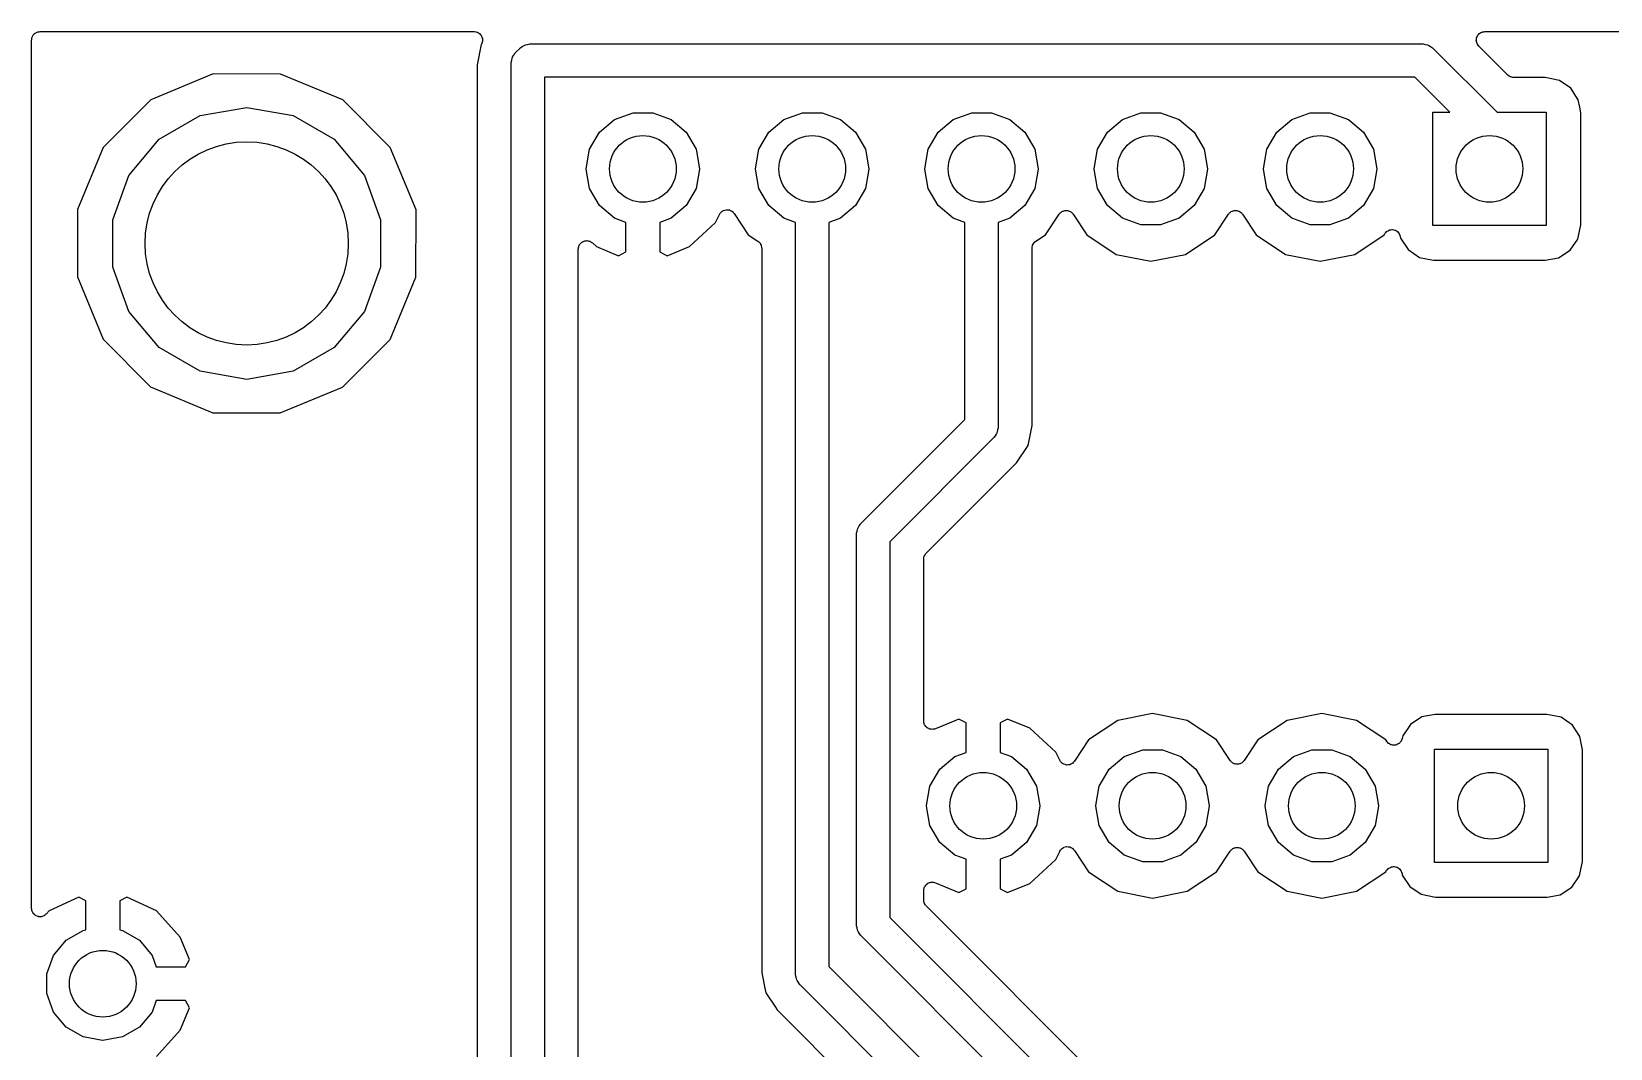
# Model space of a CAD drawing. Extents: x 10 to 287, y -200 to -10.
# Drawn here: x 62.81 to 86.5, y -52.15 to -36.91 of the extents above; entities that cross this region are included whole.
import ezdxf

# ---------------------------------------------------------------- set-up
doc = ezdxf.new("R2010")
doc.units = 0
doc.header["$MEASUREMENT"] = 0
doc.layers.add('BLACK', color=7, linetype='CONTINUOUS')

msp = doc.modelspace()

# ---------------------------------------------------------------- linework, layer by layer
at = {"layer": 'Black'}
for p, q in [((62.8427, -36.9504), (62.8512, -36.9432)), ((62.8512, -36.9432), (62.8584, -36.9347)), ((62.8584, -36.9347), (62.868, -36.9292)), ((62.868, -36.9292), (62.8765, -36.922)), ((62.8765, -36.922), (62.8869, -36.9182)), ((62.8869, -36.9182), (62.8966, -36.9127)), ((62.8966, -36.9127), (62.9075, -36.9107)), ((62.9075, -36.9107), (62.9179, -36.9069)), ((62.9179, -36.9069), (62.9291, -36.9069)), ((62.9291, -36.9069), (62.94, -36.905)), ((62.94, -36.905), (69.4509, -36.905)), ((69.4509, -36.905), (69.455, -36.9057)), ((69.455, -36.9057), (69.4592, -36.9053)), ((69.4592, -36.9053), (69.4766, -36.9095)), ((69.4766, -36.9095), (69.4943, -36.9127)), ((69.4943, -36.9127), (69.498, -36.9148)), ((69.498, -36.9148), (69.502, -36.9158)), ((69.502, -36.9158), (69.517, -36.9257)), ((69.517, -36.9257), (69.5325, -36.9347)), ((69.5325, -36.9347), (69.5352, -36.9379)), ((69.5352, -36.9379), (69.5387, -36.9403)), ((69.5387, -36.9403), (69.5493, -36.9547)), ((84.5091, -36.9592), (84.5209, -36.9474)), ((84.5209, -36.9474), (84.5315, -36.9347)), ((84.5315, -36.9347), (84.5364, -36.9319)), ((84.5364, -36.9319), (84.5403, -36.928)), ((84.5403, -36.928), (84.5554, -36.921)), ((84.5554, -36.921), (84.5697, -36.9127)), ((84.5697, -36.9127), (84.5752, -36.9117)), ((84.5752, -36.9117), (84.5803, -36.9093)), ((84.5803, -36.9093), (84.5968, -36.9079)), ((84.5968, -36.9079), (84.6132, -36.905)), ((84.6132, -36.905), (142.8, -36.905)), ((62.813, -37.032), (62.8149, -37.0211)), ((62.813, -40.6094), (62.813, -37.032)), ((62.8149, -37.0099), (62.8187, -36.9995)), ((62.8149, -37.0211), (62.8149, -37.0099)), ((62.8187, -36.9995), (62.8207, -36.9886)), ((62.8207, -36.9886), (62.8262, -36.9789)), ((62.8262, -36.9789), (62.83, -36.9685)), ((62.83, -36.9685), (62.8372, -36.96)), ((62.8372, -36.96), (62.8427, -36.9504)), ((69.5587, -37.0981), (69.4984, -37.4013)), ((69.5493, -36.9547), (69.5609, -36.9685)), ((69.5609, -37.0955), (69.5587, -37.0981)), ((69.5609, -36.9685), (69.5623, -36.9724)), ((69.567, -37.0786), (69.5609, -37.0955)), ((69.5623, -36.9724), (69.5648, -36.9758)), ((69.5648, -36.9758), (69.5698, -36.9931)), ((69.5742, -37.0622), (69.567, -37.0786)), ((69.5698, -36.9931), (69.5759, -37.0099)), ((69.5745, -37.058), (69.5742, -37.0622)), ((69.5759, -37.0541), (69.5745, -37.058)), ((69.5759, -37.0099), (69.5759, -37.0141)), ((69.5759, -37.0141), (69.5771, -37.0182)), ((69.5771, -37.0182), (69.5759, -37.0361)), ((69.5759, -37.0361), (69.5759, -37.0541)), ((70.0796, -37.212), (70.1304, -37.1612)), ((70.1304, -37.1612), (70.1394, -37.1549)), ((70.1394, -37.1549), (70.1465, -37.1465)), ((70.1465, -37.1465), (70.1748, -37.1302)), ((70.1748, -37.1302), (70.2015, -37.1114)), ((70.2015, -37.1114), (70.2122, -37.1086)), ((70.2122, -37.1086), (70.2217, -37.1031)), ((70.2217, -37.1031), (70.2539, -37.0974)), ((70.2539, -37.0974), (70.2854, -37.089)), ((70.2854, -37.089), (70.2964, -37.0899)), ((70.2964, -37.0899), (70.3072, -37.088)), ((70.3072, -37.088), (83.6676, -37.088)), ((83.6676, -37.088), (83.6784, -37.0899)), ((83.6784, -37.0899), (83.6894, -37.089)), ((83.6894, -37.089), (83.7209, -37.0974)), ((83.7209, -37.0974), (83.7531, -37.1031)), ((83.7531, -37.1031), (83.7626, -37.1086)), ((83.7626, -37.1086), (83.7733, -37.1114)), ((83.7733, -37.1114), (83.8, -37.1302)), ((83.8, -37.1302), (83.8283, -37.1465)), ((83.8283, -37.1465), (83.8354, -37.1549)), ((83.8354, -37.1549), (83.8444, -37.1612)), ((83.8444, -37.1612), (84.7968, -38.1136)), ((84.4867, -37.0431), (84.4881, -37.0265)), ((84.4881, -37.0485), (84.4867, -37.0431)), ((84.4881, -37.0099), (84.49, -37.0047)), ((84.4881, -37.0265), (84.4881, -37.0099)), ((84.4881, -37.0541), (84.4881, -37.0485)), ((84.4938, -37.0696), (84.4881, -37.0541)), ((84.49, -37.0047), (84.4905, -36.9991)), ((84.4905, -36.9991), (84.4975, -36.9841)), ((84.4981, -37.0857), (84.4938, -37.0696)), ((84.4975, -36.9841), (84.5032, -36.9685)), ((84.5013, -37.0902), (84.4981, -37.0857)), ((84.5032, -37.0955), (84.5013, -37.0902)), ((84.5032, -36.9685), (84.5068, -36.9642)), ((84.5139, -37.1082), (84.5032, -37.0955)), ((84.5068, -36.9642), (84.5091, -36.9592)), ((84.5234, -37.1218), (84.5139, -37.1082)), ((84.9575, -37.556), (84.5234, -37.1218)), ((69.4984, -37.4013), (69.4984, -56.0722)), ((70.0064, -37.3888), (70.0083, -37.378)), ((70.0064, -56.3352), (70.0064, -37.3888)), ((70.0074, -37.367), (70.0158, -37.3355)), ((70.0083, -37.378), (70.0074, -37.367)), ((70.0158, -37.3355), (70.0215, -37.3033)), ((70.0215, -37.3033), (70.027, -37.2938)), ((70.027, -37.2938), (70.0298, -37.2831)), ((70.0298, -37.2831), (70.0486, -37.2564)), ((70.0486, -37.2564), (70.0649, -37.2281)), ((70.0649, -37.2281), (70.0733, -37.221)), ((70.0733, -37.221), (70.0796, -37.212)), ((65.537, -37.5408), (64.6031, -37.9266)), ((66.5475, -37.5416), (65.537, -37.5408)), ((67.4807, -37.9291), (66.5475, -37.5416)), ((83.564, -37.588), (70.5064, -37.588)), ((70.5064, -37.588), (70.5064, -56.4388)), ((84.0896, -38.1136), (83.564, -37.588)), ((84.9621, -37.5592), (84.9575, -37.556)), ((84.9657, -37.5634), (84.9621, -37.5592)), ((84.9801, -37.5717), (84.9657, -37.5634)), ((84.9937, -37.5813), (84.9801, -37.5717)), ((84.9991, -37.5827), (84.9937, -37.5813)), ((85.0039, -37.5855), (84.9991, -37.5827)), ((85.0202, -37.5884), (85.0039, -37.5855)), ((85.0363, -37.5927), (85.0202, -37.5884)), ((85.0418, -37.5922), (85.0363, -37.5927)), ((85.0473, -37.5932), (85.0418, -37.5922)), ((85.5209, -37.5932), (85.0473, -37.5932)), ((85.7351, -37.6365), (85.5209, -37.5932)), ((85.9048, -37.7525), (85.7351, -37.6365)), ((86.0165, -37.9261), (85.9048, -37.7525)), ((64.6031, -37.9266), (63.8879, -38.6405)), ((65.3424, -38.1645), (66.04, -38.0414)), ((66.04, -38.0414), (66.7376, -38.1645)), ((68.1946, -38.6443), (67.4807, -37.9291)), ((71.5586, -38.2242), (71.836, -38.1233)), ((71.836, -38.1233), (72.1312, -38.1233)), ((72.1312, -38.1233), (72.4086, -38.2242)), ((74.0986, -38.2242), (74.376, -38.1233)), ((74.376, -38.1233), (74.6712, -38.1233)), ((74.6712, -38.1233), (74.9486, -38.2242)), ((76.6386, -38.2242), (76.916, -38.1233)), ((76.916, -38.1233), (77.2112, -38.1233)), ((77.2112, -38.1233), (77.4886, -38.2242)), ((79.1786, -38.2242), (79.456, -38.1233)), ((79.456, -38.1233), (79.7512, -38.1233)), ((79.7512, -38.1233), (80.0286, -38.2242)), ((81.7186, -38.2242), (81.996, -38.1233)), ((81.996, -38.1233), (82.2912, -38.1233)), ((82.2912, -38.1233), (82.5686, -38.2242)), ((83.8336, -39.8136), (83.8336, -38.1136)), ((83.8336, -38.1136), (84.0896, -38.1136)), ((84.7968, -38.1136), (85.5336, -38.1136)), ((85.5336, -38.1136), (85.5336, -39.8136)), ((86.0372, -38.0362), (86.0165, -37.9261)), ((86.054, -38.1254), (86.0372, -38.0362)), ((86.054, -39.8009), (86.054, -38.1254)), ((64.7289, -38.5187), (65.3424, -38.1645)), ((66.7376, -38.1645), (67.3511, -38.5187)), ((71.3325, -38.414), (71.5586, -38.2242)), ((72.4086, -38.2242), (72.6347, -38.414)), ((73.8725, -38.414), (74.0986, -38.2242)), ((74.9486, -38.2242), (75.1747, -38.414)), ((76.4125, -38.414), (76.6386, -38.2242)), ((77.4886, -38.2242), (77.7147, -38.414)), ((78.9525, -38.414), (79.1786, -38.2242)), ((80.0286, -38.2242), (80.2547, -38.414)), ((81.4925, -38.414), (81.7186, -38.2242)), ((82.5686, -38.2242), (82.7947, -38.414)), ((64.2735, -39.0613), (64.7289, -38.5187)), ((67.3511, -38.5187), (67.8065, -39.0613)), ((71.1849, -38.6696), (71.3325, -38.414)), ((72.6347, -38.414), (72.7823, -38.6696)), ((73.7249, -38.6696), (73.8725, -38.414)), ((75.1747, -38.414), (75.3223, -38.6696)), ((76.2649, -38.6696), (76.4125, -38.414)), ((77.7147, -38.414), (77.8623, -38.6696)), ((78.8049, -38.6696), (78.9525, -38.414)), ((80.2547, -38.414), (80.4023, -38.6696)), ((81.3449, -38.6696), (81.4925, -38.414)), ((82.7947, -38.414), (82.9423, -38.6696)), ((63.8879, -38.6405), (63.5004, -39.5737)), ((68.5804, -39.5782), (68.1946, -38.6443)), ((71.1336, -38.9604), (71.1849, -38.6696)), ((72.7823, -38.6696), (72.8336, -38.9604)), ((73.6736, -38.9604), (73.7249, -38.6696)), ((75.3223, -38.6696), (75.3736, -38.9604)), ((76.2136, -38.9604), (76.2649, -38.6696)), ((77.8623, -38.6696), (77.9136, -38.9604)), ((78.7536, -38.9604), (78.8049, -38.6696)), ((80.4023, -38.6696), (80.4536, -38.9604)), ((81.2936, -38.9604), (81.3449, -38.6696)), ((82.9423, -38.6696), (82.9936, -38.9604)), ((64.0312, -39.727), (64.2735, -39.0613)), ((67.8065, -39.0613), (68.0488, -39.727)), ((71.1336, -38.9668), (71.1336, -38.9604)), ((71.1849, -39.2576), (71.1336, -38.9668)), ((72.8336, -38.9668), (72.7823, -39.2576)), ((72.8336, -38.9604), (72.8336, -38.9668)), ((73.6736, -38.9668), (73.6736, -38.9604)), ((73.7249, -39.2576), (73.6736, -38.9668)), ((75.3736, -38.9668), (75.3223, -39.2576)), ((75.3736, -38.9604), (75.3736, -38.9668)), ((76.2136, -38.9668), (76.2136, -38.9604)), ((76.2649, -39.2576), (76.2136, -38.9668)), ((77.9136, -38.9668), (77.8623, -39.2576)), ((77.9136, -38.9604), (77.9136, -38.9668)), ((78.7536, -38.9668), (78.7536, -38.9604)), ((78.8049, -39.2576), (78.7536, -38.9668)), ((80.4536, -38.9668), (80.4023, -39.2576)), ((80.4536, -38.9604), (80.4536, -38.9668)), ((81.2936, -38.9668), (81.2936, -38.9604)), ((81.3449, -39.2576), (81.2936, -38.9668)), ((82.9936, -38.9668), (82.9423, -39.2576)), ((82.9936, -38.9604), (82.9936, -38.9668)), ((71.3325, -39.5132), (71.1849, -39.2576)), ((72.7823, -39.2576), (72.6347, -39.5132)), ((73.8725, -39.5132), (73.7249, -39.2576)), ((75.3223, -39.2576), (75.1747, -39.5132)), ((76.4125, -39.5132), (76.2649, -39.2576)), ((77.8623, -39.2576), (77.7147, -39.5132)), ((78.9525, -39.5132), (78.8049, -39.2576)), ((80.4023, -39.2576), (80.2547, -39.5132)), ((81.4925, -39.5132), (81.3449, -39.2576)), ((82.9423, -39.2576), (82.7947, -39.5132)), ((71.5586, -39.703), (71.3325, -39.5132)), ((72.6347, -39.5132), (72.4086, -39.703)), ((74.0986, -39.703), (73.8725, -39.5132)), ((75.1747, -39.5132), (74.9486, -39.703)), ((76.6386, -39.703), (76.4125, -39.5132)), ((77.7147, -39.5132), (77.4886, -39.703)), ((79.1786, -39.703), (78.9525, -39.5132)), ((80.2547, -39.5132), (80.0286, -39.703)), ((81.7186, -39.703), (81.4925, -39.5132)), ((82.7947, -39.5132), (82.5686, -39.703)), ((63.5004, -39.5737), (63.4996, -40.5842)), ((64.0312, -40.4354), (64.0312, -39.727)), ((68.0488, -39.727), (68.0488, -40.4354)), ((68.5796, -40.5887), (68.5804, -39.5782)), ((71.7296, -39.7652), (71.5586, -39.703)), ((71.7296, -40.2072), (71.7296, -39.7652)), ((72.4086, -39.703), (72.2376, -39.7652)), ((72.2376, -39.7652), (72.2376, -40.2072)), ((72.6814, -40.1264), (73.0746, -39.7681)), ((73.0746, -39.7681), (73.1309, -39.6481)), ((73.1309, -39.6481), (73.1317, -39.6471)), ((73.1317, -39.6471), (73.132, -39.6459)), ((73.132, -39.6459), (73.1444, -39.629)), ((73.1444, -39.629), (73.1563, -39.612)), ((73.1563, -39.612), (73.1573, -39.6113)), ((73.1573, -39.6113), (73.1581, -39.6103)), ((73.1581, -39.6103), (73.1754, -39.5987)), ((73.1754, -39.5987), (73.1925, -39.5868)), ((73.1925, -39.5868), (73.1937, -39.5865)), ((73.1937, -39.5865), (73.1947, -39.5858)), ((73.1947, -39.5858), (73.215, -39.5808)), ((73.215, -39.5808), (73.2352, -39.5755)), ((73.2352, -39.5755), (73.2364, -39.5756)), ((73.2364, -39.5756), (73.2376, -39.5753)), ((73.2376, -39.5753), (73.2583, -39.5776)), ((73.2583, -39.5776), (73.2791, -39.5795)), ((73.2791, -39.5795), (73.2802, -39.58)), ((73.2802, -39.58), (73.2814, -39.5801)), ((73.2814, -39.5801), (73.3001, -39.5893)), ((73.3001, -39.5893), (73.319, -39.5982)), ((73.319, -39.5982), (73.3199, -39.5991)), ((73.3199, -39.5991), (73.321, -39.5996)), ((73.321, -39.5996), (73.3354, -39.6147)), ((73.3354, -39.6147), (73.3501, -39.6295)), ((73.3501, -39.6295), (73.3506, -39.6306)), ((73.3506, -39.6306), (73.3515, -39.6315)), ((73.3515, -39.6315), (73.5651, -39.9512)), ((74.2736, -39.7667), (74.0986, -39.703)), ((74.2736, -51.0286), (74.2736, -39.7667)), ((74.9486, -39.703), (74.7736, -39.7667)), ((74.7736, -39.7667), (74.7736, -50.925)), ((76.8136, -39.7667), (76.6386, -39.703)), ((76.8136, -42.7208), (76.8136, -39.7667)), ((77.4886, -39.703), (77.3136, -39.7667)), ((77.3136, -39.7667), (77.3136, -42.8244)), ((78.0221, -39.9512), (78.228, -39.643)), ((78.228, -39.643), (78.2376, -39.633)), ((78.2376, -39.633), (78.2458, -39.6218)), ((78.2458, -39.6218), (78.2527, -39.6172)), ((78.2527, -39.6172), (78.2585, -39.6112)), ((78.2585, -39.6112), (78.2709, -39.605)), ((78.2709, -39.605), (78.2825, -39.5973)), ((78.2825, -39.5973), (78.2906, -39.5953)), ((78.2906, -39.5953), (78.2981, -39.5916)), ((78.2981, -39.5916), (78.3118, -39.5901)), ((78.3118, -39.5901), (78.3253, -39.5868)), ((78.3253, -39.5868), (78.3336, -39.5878)), ((78.3336, -39.5878), (78.3419, -39.5868)), ((78.3419, -39.5868), (78.3554, -39.5901)), ((78.3554, -39.5901), (78.3691, -39.5916)), ((78.3691, -39.5916), (78.3766, -39.5953)), ((78.3766, -39.5953), (78.3847, -39.5973)), ((78.3847, -39.5973), (78.3963, -39.605)), ((78.3963, -39.605), (78.4087, -39.6112)), ((78.4087, -39.6112), (78.4145, -39.6172)), ((78.4145, -39.6172), (78.4214, -39.6218)), ((78.4214, -39.6218), (78.4296, -39.633)), ((78.4296, -39.633), (78.4392, -39.643)), ((78.4392, -39.643), (78.6451, -39.9512)), ((79.456, -39.8039), (79.1786, -39.703)), ((80.0286, -39.703), (79.7512, -39.8039)), ((80.5621, -39.9512), (80.768, -39.643)), ((80.768, -39.643), (80.7776, -39.633)), ((80.7776, -39.633), (80.7858, -39.6218)), ((80.7858, -39.6218), (80.7927, -39.6172)), ((80.7927, -39.6172), (80.7985, -39.6112)), ((80.7985, -39.6112), (80.8109, -39.605)), ((80.8109, -39.605), (80.8225, -39.5973)), ((80.8225, -39.5973), (80.8306, -39.5953)), ((80.8306, -39.5953), (80.8381, -39.5916)), ((80.8381, -39.5916), (80.8518, -39.5901)), ((80.8518, -39.5901), (80.8653, -39.5868)), ((80.8653, -39.5868), (80.8736, -39.5878)), ((80.8736, -39.5878), (80.8819, -39.5868)), ((80.8819, -39.5868), (80.8954, -39.5901)), ((80.8954, -39.5901), (80.9091, -39.5916)), ((80.9091, -39.5916), (80.9166, -39.5953)), ((80.9166, -39.5953), (80.9247, -39.5973)), ((80.9247, -39.5973), (80.9363, -39.605)), ((80.9363, -39.605), (80.9487, -39.6112)), ((80.9487, -39.6112), (80.9545, -39.6172)), ((80.9545, -39.6172), (80.9614, -39.6218)), ((80.9614, -39.6218), (80.9696, -39.633)), ((80.9696, -39.633), (80.9792, -39.643)), ((80.9792, -39.643), (81.1851, -39.9512)), ((81.996, -39.8039), (81.7186, -39.703)), ((82.5686, -39.703), (82.2912, -39.8039)), ((73.5651, -39.9512), (73.7092, -40.0474)), ((77.878, -40.0474), (78.0221, -39.9512)), ((78.6451, -39.9512), (79.0849, -40.245)), ((79.7512, -39.8039), (79.456, -39.8039)), ((80.1223, -40.245), (80.5621, -39.9512)), ((81.1851, -39.9512), (81.6249, -40.245)), ((82.2912, -39.8039), (81.996, -39.8039)), ((82.6623, -40.245), (83.1021, -39.9512)), ((83.1021, -39.9512), (83.1159, -39.9306)), ((83.1159, -39.9306), (83.1278, -39.9181)), ((83.1278, -39.9181), (83.1387, -39.9048)), ((83.1387, -39.9048), (83.1429, -39.9023)), ((83.1429, -39.9023), (83.1464, -39.8987)), ((83.1464, -39.8987), (83.1618, -39.8911)), ((83.1618, -39.8911), (83.1766, -39.8823)), ((83.1766, -39.8823), (83.1815, -39.8814)), ((83.1815, -39.8814), (83.1859, -39.8792)), ((83.1859, -39.8792), (83.2031, -39.8773)), ((83.2031, -39.8773), (83.22, -39.8742)), ((83.22, -39.8742), (83.2249, -39.875)), ((83.2249, -39.875), (83.2298, -39.8744)), ((83.2298, -39.8744), (83.2465, -39.8785)), ((83.2465, -39.8785), (83.2635, -39.8813)), ((83.2635, -39.8813), (83.2678, -39.8837)), ((83.2678, -39.8837), (83.2726, -39.8849)), ((83.2726, -39.8849), (83.2869, -39.8945)), ((83.2869, -39.8945), (83.302, -39.9029)), ((83.302, -39.9029), (83.3052, -39.9067)), ((83.3052, -39.9067), (83.3093, -39.9094)), ((83.3093, -39.9094), (83.3195, -39.9233)), ((83.3195, -39.9233), (83.3307, -39.9364)), ((83.3307, -39.9364), (83.3324, -39.941)), ((83.3324, -39.941), (83.3354, -39.945)), ((83.3354, -39.945), (83.3402, -39.9615)), ((83.3402, -39.9615), (83.3463, -39.9777)), ((83.3463, -39.9777), (83.3507, -40.0011)), ((83.3507, -40.0011), (83.4624, -40.1747)), ((85.5336, -39.8136), (83.8336, -39.8136)), ((85.8947, -40.1848), (86.0107, -40.0151)), ((86.0107, -40.0151), (86.054, -39.8009)), ((71.0144, -40.1666), (71.0168, -40.1532)), ((71.0144, -56.4263), (71.0144, -40.1666)), ((71.0168, -40.1532), (71.0173, -40.1395)), ((71.0173, -40.1395), (71.0206, -40.1316)), ((71.0206, -40.1316), (71.0221, -40.1232)), ((71.0221, -40.1232), (71.0289, -40.1114)), ((71.0289, -40.1114), (71.0341, -40.0987)), ((71.0341, -40.0987), (71.0398, -40.0924)), ((71.0398, -40.0924), (71.0441, -40.085)), ((71.0441, -40.085), (71.0546, -40.0762)), ((71.0546, -40.0762), (71.0638, -40.0661)), ((71.0638, -40.0661), (71.0714, -40.0621)), ((71.0714, -40.0621), (71.0779, -40.0567)), ((71.0779, -40.0567), (71.0908, -40.052)), ((71.0908, -40.052), (71.1029, -40.0456)), ((71.1029, -40.0456), (71.1113, -40.0445)), ((71.1113, -40.0445), (71.1193, -40.0416)), ((71.1193, -40.0416), (71.133, -40.0416)), ((71.133, -40.0416), (71.1466, -40.0397)), ((71.1466, -40.0397), (71.1549, -40.0416)), ((71.1549, -40.0416), (71.1635, -40.0416)), ((71.1635, -40.0416), (71.1763, -40.0463)), ((71.1763, -40.0463), (71.1897, -40.0492)), ((71.1897, -40.0492), (71.1969, -40.0537)), ((71.1969, -40.0537), (71.2049, -40.0567)), ((71.2049, -40.0567), (71.2154, -40.0655)), ((71.2154, -40.0655), (71.2269, -40.0728)), ((71.2269, -40.0728), (71.2858, -40.1264)), ((71.2858, -40.1264), (71.6202, -40.2649)), ((71.6202, -40.2649), (71.7296, -40.2072)), ((72.2376, -40.2072), (72.347, -40.2649)), ((72.347, -40.2649), (72.6814, -40.1264)), ((73.7092, -40.0474), (73.7221, -40.0599)), ((73.7221, -40.0599), (73.7359, -40.0714)), ((73.7359, -40.0714), (73.738, -40.075)), ((73.738, -40.075), (73.741, -40.0779)), ((73.741, -40.0779), (73.749, -40.094)), ((73.749, -40.094), (73.7579, -40.1096)), ((73.7579, -40.1096), (73.7587, -40.1137)), ((73.7587, -40.1137), (73.7605, -40.1175)), ((73.7605, -40.1175), (73.7625, -40.1353)), ((73.7625, -40.1353), (73.7656, -40.153)), ((73.7656, -40.153), (73.7656, -51.0161)), ((77.8216, -40.153), (77.8247, -40.1353)), ((77.8216, -42.8119), (77.8216, -40.153)), ((77.8247, -40.1353), (77.8267, -40.1175)), ((77.8267, -40.1175), (77.8285, -40.1137)), ((77.8285, -40.1137), (77.8293, -40.1096)), ((77.8293, -40.1096), (77.8382, -40.094)), ((77.8382, -40.094), (77.8462, -40.0779)), ((77.8462, -40.0779), (77.8492, -40.075)), ((77.8492, -40.075), (77.8513, -40.0714)), ((77.8513, -40.0714), (77.8651, -40.0599)), ((77.8651, -40.0599), (77.878, -40.0474)), ((79.0849, -40.245), (79.6036, -40.3482)), ((79.6036, -40.3482), (80.1223, -40.245)), ((81.6249, -40.245), (82.1436, -40.3482)), ((82.1436, -40.3482), (82.6623, -40.245)), ((83.4624, -40.1747), (83.6321, -40.2907)), ((85.7211, -40.2965), (85.8947, -40.1848)), ((64.2735, -41.1011), (64.0312, -40.4354)), ((68.0488, -40.4354), (67.8065, -41.1011)), ((83.6321, -40.2907), (83.8463, -40.334)), ((83.8463, -40.334), (85.5218, -40.334)), ((85.5218, -40.334), (85.7211, -40.2965)), ((62.813, -50.0513), (62.813, -40.6094)), ((63.4996, -40.5842), (63.8854, -41.5181)), ((68.1921, -41.5219), (68.5796, -40.5887)), ((64.7289, -41.6437), (64.2735, -41.1011)), ((67.8065, -41.1011), (67.3511, -41.6437)), ((63.8854, -41.5181), (64.5993, -42.2333)), ((65.3424, -41.9979), (64.7289, -41.6437)), ((67.3511, -41.6437), (66.7376, -41.9979)), ((67.4769, -42.2358), (68.1921, -41.5219)), ((66.04, -42.121), (65.3424, -41.9979)), ((66.7376, -41.9979), (66.04, -42.121)), ((64.5993, -42.2333), (65.5325, -42.6208)), ((66.543, -42.6216), (67.4769, -42.2358)), ((65.5325, -42.6208), (66.543, -42.6216)), ((75.2612, -44.2732), (76.8136, -42.7208)), ((77.3126, -42.8462), (77.3042, -42.8777)), ((77.3136, -42.8244), (77.3117, -42.8352)), ((77.3117, -42.8352), (77.3126, -42.8462)), ((77.7616, -43.1135), (77.8216, -42.8119)), ((77.2404, -43.0012), (75.688, -44.5536)), ((77.2467, -42.9922), (77.2404, -43.0012)), ((77.2551, -42.9851), (77.2467, -42.9922)), ((77.2714, -42.9568), (77.2551, -42.9851)), ((77.2902, -42.9301), (77.2714, -42.9568)), ((77.293, -42.9194), (77.2902, -42.9301)), ((77.2985, -42.9099), (77.293, -42.9194)), ((77.3042, -42.8777), (77.2985, -42.9099)), ((77.5907, -43.3692), (77.7616, -43.1135)), ((76.2332, -44.7268), (77.5907, -43.3692)), ((75.2302, -44.3176), (75.2465, -44.2893)), ((75.2465, -44.2893), (75.2549, -44.2822)), ((75.2549, -44.2822), (75.2612, -44.2732)), ((75.188, -44.45), (75.1899, -44.4392)), ((75.188, -50.292), (75.188, -44.45)), ((75.189, -44.4282), (75.1974, -44.3967)), ((75.1899, -44.4392), (75.189, -44.4282)), ((75.1974, -44.3967), (75.2031, -44.3645)), ((75.2031, -44.3645), (75.2086, -44.355)), ((75.2086, -44.355), (75.2114, -44.3443)), ((75.2114, -44.3443), (75.2302, -44.3176)), ((75.688, -44.5536), (75.688, -50.1884)), ((76.2065, -44.7683), (76.2079, -44.7629)), ((76.2079, -44.7629), (76.2174, -44.7493)), ((76.2174, -44.7493), (76.2257, -44.7349)), ((76.2257, -44.7349), (76.23, -44.7314)), ((76.23, -44.7314), (76.2332, -44.7268)), ((76.196, -44.8166), (76.197, -44.8111)), ((76.196, -47.242), (76.196, -44.8166)), ((76.1965, -44.8055), (76.2008, -44.7895)), ((76.197, -44.8111), (76.1965, -44.8055)), ((76.2008, -44.7895), (76.2037, -44.7731)), ((76.2037, -44.7731), (76.2065, -44.7683)), ((79.629, -47.1294), (79.1103, -47.2326)), ((80.1477, -47.2326), (79.629, -47.1294)), ((82.169, -47.1294), (81.6503, -47.2326)), ((82.6877, -47.2326), (82.169, -47.1294)), ((76.1984, -47.2556), (76.196, -47.242)), ((76.199, -47.2695), (76.1984, -47.2556)), ((76.2022, -47.2772), (76.199, -47.2695)), ((76.2037, -47.2854), (76.2022, -47.2772)), ((76.2106, -47.2974), (76.2037, -47.2854)), ((76.2159, -47.3102), (76.2106, -47.2974)), ((76.2215, -47.3164), (76.2159, -47.3102)), ((76.2257, -47.3236), (76.2215, -47.3164)), ((76.2363, -47.3325), (76.2257, -47.3236)), ((76.2457, -47.3427), (76.2363, -47.3325)), ((76.2531, -47.3466), (76.2457, -47.3427)), ((76.2595, -47.352), (76.2531, -47.3466)), ((76.2725, -47.3567), (76.2595, -47.352)), ((76.2848, -47.3631), (76.2725, -47.3567)), ((76.2931, -47.3642), (76.2848, -47.3631)), ((76.3009, -47.367), (76.2931, -47.3642)), ((76.3148, -47.367), (76.3009, -47.367)), ((76.3285, -47.3689), (76.3148, -47.367)), ((76.3367, -47.367), (76.3285, -47.3689)), ((76.3451, -47.367), (76.3367, -47.367)), ((76.3581, -47.3623), (76.3451, -47.367)), ((76.3716, -47.3593), (76.3581, -47.3623)), ((76.7256, -47.2127), (76.3716, -47.3593)), ((76.835, -47.2704), (76.7256, -47.2127)), ((76.835, -47.7124), (76.835, -47.2704)), ((77.4524, -47.2127), (77.343, -47.2704)), ((77.343, -47.2704), (77.343, -47.7124)), ((77.7868, -47.3512), (77.4524, -47.2127)), ((78.18, -47.7095), (77.7868, -47.3512)), ((79.1103, -47.2326), (78.6705, -47.5264)), ((80.5875, -47.5264), (80.1477, -47.2326)), ((81.6503, -47.2326), (81.2105, -47.5264)), ((83.1275, -47.5264), (82.6877, -47.2326)), ((83.4979, -47.2928), (83.3819, -47.4625)), ((83.6715, -47.1811), (83.4979, -47.2928)), ((83.8708, -47.1436), (83.6715, -47.1811)), ((85.5463, -47.1436), (83.8708, -47.1436)), ((85.7605, -47.1869), (85.5463, -47.1436)), ((85.9302, -47.3029), (85.7605, -47.1869)), ((86.0419, -47.4765), (85.9302, -47.3029)), ((78.6705, -47.5264), (78.4569, -47.8461)), ((80.7934, -47.8346), (80.5875, -47.5264)), ((81.2105, -47.5264), (81.0046, -47.8346)), ((83.1433, -47.5501), (83.1275, -47.5264)), ((83.1546, -47.5619), (83.1433, -47.5501)), ((83.1648, -47.5747), (83.1546, -47.5619)), ((83.1698, -47.5778), (83.1648, -47.5747)), ((83.1738, -47.582), (83.1698, -47.5778)), ((83.1885, -47.5892), (83.1738, -47.582)), ((83.2025, -47.5977), (83.1885, -47.5892)), ((83.2082, -47.5989), (83.2025, -47.5977)), ((83.2134, -47.6015), (83.2082, -47.5989)), ((83.2297, -47.6032), (83.2134, -47.6015)), ((83.2457, -47.6065), (83.2297, -47.6032)), ((83.2514, -47.6056), (83.2457, -47.6065)), ((83.2572, -47.6063), (83.2514, -47.6056)), ((83.2731, -47.6024), (83.2572, -47.6063)), ((83.2893, -47.5999), (83.2731, -47.6024)), ((83.2944, -47.5972), (83.2893, -47.5999)), ((83.3001, -47.5958), (83.2944, -47.5972)), ((83.3137, -47.5867), (83.3001, -47.5958)), ((83.3281, -47.5789), (83.3137, -47.5867)), ((83.3319, -47.5745), (83.3281, -47.5789)), ((83.3367, -47.5713), (83.3319, -47.5745)), ((83.3464, -47.5581), (83.3367, -47.5713)), ((83.3573, -47.5458), (83.3464, -47.5581)), ((83.3594, -47.5404), (83.3573, -47.5458)), ((83.3628, -47.5357), (83.3594, -47.5404)), ((83.3674, -47.52), (83.3628, -47.5357)), ((83.3734, -47.5047), (83.3674, -47.52)), ((83.3819, -47.4625), (83.3734, -47.5047)), ((86.0794, -47.6758), (86.0419, -47.4765)), ((76.4379, -47.9644), (76.664, -47.7746)), ((76.664, -47.7746), (76.835, -47.7124)), ((77.343, -47.7124), (77.514, -47.7746)), ((77.514, -47.7746), (77.7401, -47.9644)), ((78.2363, -47.8295), (78.18, -47.7095)), ((78.2371, -47.8305), (78.2363, -47.8295)), ((78.2374, -47.8317), (78.2371, -47.8305)), ((78.2497, -47.8486), (78.2374, -47.8317)), ((78.9779, -47.9644), (79.204, -47.7746)), ((79.204, -47.7746), (79.4814, -47.6737)), ((79.4814, -47.6737), (79.7766, -47.6737)), ((79.7766, -47.6737), (80.054, -47.7746)), ((80.054, -47.7746), (80.2801, -47.9644)), ((80.803, -47.8446), (80.7934, -47.8346)), ((81.0046, -47.8346), (80.995, -47.8446)), ((81.5179, -47.9644), (81.744, -47.7746)), ((81.744, -47.7746), (82.0214, -47.6737)), ((82.0214, -47.6737), (82.3166, -47.6737)), ((82.3166, -47.6737), (82.594, -47.7746)), ((82.594, -47.7746), (82.8201, -47.9644)), ((83.859, -49.364), (83.859, -47.664)), ((83.859, -47.664), (85.559, -47.664)), ((85.559, -47.664), (85.559, -49.364)), ((86.0794, -49.3513), (86.0794, -47.6758)), ((76.2903, -48.22), (76.4379, -47.9644)), ((77.7401, -47.9644), (77.8877, -48.22)), ((78.2617, -47.8656), (78.2497, -47.8486)), ((78.2627, -47.8663), (78.2617, -47.8656)), ((78.2635, -47.8673), (78.2627, -47.8663)), ((78.2808, -47.8789), (78.2635, -47.8673)), ((78.2979, -47.8908), (78.2808, -47.8789)), ((78.2991, -47.8911), (78.2979, -47.8908)), ((78.3001, -47.8918), (78.2991, -47.8911)), ((78.3204, -47.8968), (78.3001, -47.8918)), ((78.3406, -47.9021), (78.3204, -47.8968)), ((78.3418, -47.902), (78.3406, -47.9021)), ((78.343, -47.9023), (78.3418, -47.902)), ((78.3637, -47.9), (78.343, -47.9023)), ((78.3845, -47.8981), (78.3637, -47.9)), ((78.3856, -47.8976), (78.3845, -47.8981)), ((78.3868, -47.8975), (78.3856, -47.8976)), ((78.4055, -47.8883), (78.3868, -47.8975)), ((78.4244, -47.8794), (78.4055, -47.8883)), ((78.4253, -47.8785), (78.4244, -47.8794)), ((78.4264, -47.878), (78.4253, -47.8785)), ((78.4408, -47.8629), (78.4264, -47.878)), ((78.4555, -47.8481), (78.4408, -47.8629)), ((78.456, -47.847), (78.4555, -47.8481)), ((78.4569, -47.8461), (78.456, -47.847)), ((78.8303, -48.22), (78.9779, -47.9644)), ((80.2801, -47.9644), (80.4277, -48.22)), ((80.8112, -47.8558), (80.803, -47.8446)), ((80.8181, -47.8604), (80.8112, -47.8558)), ((80.8239, -47.8664), (80.8181, -47.8604)), ((80.8363, -47.8726), (80.8239, -47.8664)), ((80.8479, -47.8803), (80.8363, -47.8726)), ((80.856, -47.8823), (80.8479, -47.8803)), ((80.8635, -47.886), (80.856, -47.8823)), ((80.8772, -47.8875), (80.8635, -47.886)), ((80.8907, -47.8908), (80.8772, -47.8875)), ((80.899, -47.8898), (80.8907, -47.8908)), ((80.9073, -47.8908), (80.899, -47.8898)), ((80.9208, -47.8875), (80.9073, -47.8908)), ((80.9345, -47.886), (80.9208, -47.8875)), ((80.942, -47.8823), (80.9345, -47.886)), ((80.9501, -47.8803), (80.942, -47.8823)), ((80.9617, -47.8726), (80.9501, -47.8803)), ((80.9741, -47.8664), (80.9617, -47.8726)), ((80.9799, -47.8604), (80.9741, -47.8664)), ((80.9868, -47.8558), (80.9799, -47.8604)), ((80.995, -47.8446), (80.9868, -47.8558)), ((81.3703, -48.22), (81.5179, -47.9644)), ((82.8201, -47.9644), (82.9677, -48.22)), ((76.239, -48.5108), (76.2903, -48.22)), ((77.8877, -48.22), (77.939, -48.5108)), ((78.779, -48.5108), (78.8303, -48.22)), ((80.4277, -48.22), (80.479, -48.5108)), ((81.319, -48.5108), (81.3703, -48.22)), ((82.9677, -48.22), (83.019, -48.5108)), ((76.239, -48.5172), (76.239, -48.5108)), ((76.2903, -48.808), (76.239, -48.5172)), ((77.939, -48.5172), (77.8877, -48.808)), ((77.939, -48.5108), (77.939, -48.5172)), ((78.779, -48.5172), (78.779, -48.5108)), ((78.8303, -48.808), (78.779, -48.5172)), ((80.479, -48.5172), (80.4277, -48.808)), ((80.479, -48.5108), (80.479, -48.5172)), ((81.319, -48.5172), (81.319, -48.5108)), ((81.3703, -48.808), (81.319, -48.5172)), ((83.019, -48.5172), (82.9677, -48.808)), ((83.019, -48.5108), (83.019, -48.5172)), ((76.4379, -49.0636), (76.2903, -48.808)), ((77.8877, -48.808), (77.7401, -49.0636)), ((78.9779, -49.0636), (78.8303, -48.808)), ((80.4277, -48.808), (80.2801, -49.0636)), ((81.5179, -49.0636), (81.3703, -48.808)), ((82.9677, -48.808), (82.8201, -49.0636)), ((76.664, -49.2534), (76.4379, -49.0636)), ((76.835, -49.3156), (76.664, -49.2534)), ((77.514, -49.2534), (77.343, -49.3156)), ((77.7401, -49.0636), (77.514, -49.2534)), ((78.18, -49.3185), (78.2363, -49.1985)), ((78.2363, -49.1985), (78.2371, -49.1975)), ((78.2371, -49.1975), (78.2374, -49.1963)), ((78.2374, -49.1963), (78.2497, -49.1794)), ((78.2497, -49.1794), (78.2617, -49.1624)), ((78.2617, -49.1624), (78.2627, -49.1617)), ((78.2627, -49.1617), (78.2635, -49.1607)), ((78.2635, -49.1607), (78.2808, -49.1491)), ((78.2808, -49.1491), (78.2979, -49.1372)), ((78.2979, -49.1372), (78.2991, -49.1369)), ((78.2991, -49.1369), (78.3001, -49.1362)), ((78.3001, -49.1362), (78.3204, -49.1312)), ((78.3204, -49.1312), (78.3406, -49.1259)), ((78.3406, -49.1259), (78.3418, -49.126)), ((78.3418, -49.126), (78.343, -49.1257)), ((78.343, -49.1257), (78.3637, -49.128)), ((78.3637, -49.128), (78.3845, -49.1299)), ((78.3845, -49.1299), (78.3856, -49.1304)), ((78.3856, -49.1304), (78.3868, -49.1305)), ((78.3868, -49.1305), (78.4055, -49.1397)), ((78.4055, -49.1397), (78.4244, -49.1486)), ((78.4244, -49.1486), (78.4253, -49.1495)), ((78.4253, -49.1495), (78.4264, -49.15)), ((78.4264, -49.15), (78.4408, -49.1651)), ((78.4408, -49.1651), (78.4555, -49.1799)), ((78.4555, -49.1799), (78.456, -49.181)), ((78.456, -49.181), (78.4569, -49.1819)), ((78.4569, -49.1819), (78.6705, -49.5016)), ((79.204, -49.2534), (78.9779, -49.0636)), ((79.4814, -49.3543), (79.204, -49.2534)), ((80.054, -49.2534), (79.7766, -49.3543)), ((80.2801, -49.0636), (80.054, -49.2534)), ((80.5875, -49.5016), (80.7934, -49.1934)), ((80.7934, -49.1934), (80.803, -49.1834)), ((80.803, -49.1834), (80.8112, -49.1722)), ((80.8112, -49.1722), (80.8181, -49.1676)), ((80.8181, -49.1676), (80.8239, -49.1616)), ((80.8239, -49.1616), (80.8363, -49.1554)), ((80.8363, -49.1554), (80.8479, -49.1477)), ((80.8479, -49.1477), (80.856, -49.1457)), ((80.856, -49.1457), (80.8635, -49.142)), ((80.8635, -49.142), (80.8772, -49.1405)), ((80.8772, -49.1405), (80.8907, -49.1372)), ((80.8907, -49.1372), (80.899, -49.1382)), ((80.899, -49.1382), (80.9073, -49.1372)), ((80.9073, -49.1372), (80.9208, -49.1405)), ((80.9208, -49.1405), (80.9345, -49.142)), ((80.9345, -49.142), (80.942, -49.1457)), ((80.942, -49.1457), (80.9501, -49.1477)), ((80.9501, -49.1477), (80.9617, -49.1554)), ((80.9617, -49.1554), (80.9741, -49.1616)), ((80.9741, -49.1616), (80.9799, -49.1676)), ((80.9799, -49.1676), (80.9868, -49.1722)), ((80.9868, -49.1722), (80.995, -49.1834)), ((80.995, -49.1834), (81.0046, -49.1934)), ((81.0046, -49.1934), (81.2105, -49.5016)), ((81.744, -49.2534), (81.5179, -49.0636)), ((82.0214, -49.3543), (81.744, -49.2534)), ((82.594, -49.2534), (82.3166, -49.3543)), ((82.8201, -49.0636), (82.594, -49.2534)), ((76.835, -49.7576), (76.835, -49.3156)), ((77.343, -49.3156), (77.343, -49.7576)), ((77.7868, -49.6768), (78.18, -49.3185)), ((78.6705, -49.5016), (79.1103, -49.7954)), ((79.7766, -49.3543), (79.4814, -49.3543)), ((80.1477, -49.7954), (80.5875, -49.5016)), ((81.2105, -49.5016), (81.6503, -49.7954)), ((82.3166, -49.3543), (82.0214, -49.3543)), ((82.6877, -49.7954), (83.1275, -49.5016)), ((83.1275, -49.5016), (83.1413, -49.481)), ((83.1413, -49.481), (83.1532, -49.4685)), ((83.1532, -49.4685), (83.1641, -49.4552)), ((83.1641, -49.4552), (83.1683, -49.4527)), ((83.1683, -49.4527), (83.1718, -49.4491)), ((83.1718, -49.4491), (83.1872, -49.4415)), ((83.1872, -49.4415), (83.202, -49.4327)), ((83.202, -49.4327), (83.2069, -49.4318)), ((83.2069, -49.4318), (83.2113, -49.4296)), ((83.2113, -49.4296), (83.2285, -49.4277)), ((83.2285, -49.4277), (83.2454, -49.4246)), ((83.2454, -49.4246), (83.2503, -49.4254)), ((83.2503, -49.4254), (83.2552, -49.4248)), ((83.2552, -49.4248), (83.2719, -49.4289)), ((83.2719, -49.4289), (83.2889, -49.4317)), ((83.2889, -49.4317), (83.2932, -49.4341)), ((83.2932, -49.4341), (83.298, -49.4353)), ((83.298, -49.4353), (83.3123, -49.4449)), ((83.3123, -49.4449), (83.3274, -49.4533)), ((83.3274, -49.4533), (83.3306, -49.4571)), ((83.3306, -49.4571), (83.3347, -49.4598)), ((83.3347, -49.4598), (83.3449, -49.4737)), ((83.3449, -49.4737), (83.3561, -49.4868)), ((83.3561, -49.4868), (83.3578, -49.4914)), ((83.3578, -49.4914), (83.3608, -49.4954)), ((83.3608, -49.4954), (83.3656, -49.5119)), ((85.559, -49.364), (83.859, -49.364)), ((86.0361, -49.5655), (86.0794, -49.3513)), ((76.2037, -49.7426), (76.2106, -49.7306)), ((76.2106, -49.7306), (76.2159, -49.7178)), ((76.2159, -49.7178), (76.2215, -49.7116)), ((76.2215, -49.7116), (76.2257, -49.7044)), ((76.2257, -49.7044), (76.2363, -49.6955)), ((76.2363, -49.6955), (76.2457, -49.6853)), ((76.2457, -49.6853), (76.2531, -49.6814)), ((76.2531, -49.6814), (76.2595, -49.676)), ((76.2595, -49.676), (76.2725, -49.6713)), ((76.2725, -49.6713), (76.2848, -49.6649)), ((76.2848, -49.6649), (76.2931, -49.6638)), ((76.2931, -49.6638), (76.3009, -49.661)), ((76.3009, -49.661), (76.3148, -49.661)), ((76.3148, -49.661), (76.3285, -49.6591)), ((76.3285, -49.6591), (76.3367, -49.661)), ((76.3367, -49.661), (76.3451, -49.661)), ((76.3451, -49.661), (76.3581, -49.6657)), ((76.3581, -49.6657), (76.3716, -49.6687)), ((76.3716, -49.6687), (76.7256, -49.8153)), ((77.4524, -49.8153), (77.7868, -49.6768)), ((83.3656, -49.5119), (83.3717, -49.5281)), ((83.3717, -49.5281), (83.3761, -49.5515)), ((83.3761, -49.5515), (83.4878, -49.7251)), ((83.4878, -49.7251), (83.6575, -49.8411)), ((85.7465, -49.8469), (85.9201, -49.7352)), ((85.9201, -49.7352), (86.0361, -49.5655)), ((63.521, -49.8813), (63.0765, -50.09)), ((63.627, -49.937), (63.521, -49.8813)), ((63.627, -50.3752), (63.627, -49.937)), ((64.241, -49.8813), (64.135, -49.937)), ((64.135, -49.937), (64.135, -50.3752)), ((64.6855, -50.09), (64.241, -49.8813)), ((76.196, -49.786), (76.1984, -49.7724)), ((76.196, -49.9254), (76.196, -49.786)), ((76.197, -49.9309), (76.196, -49.9254)), ((76.1965, -49.9365), (76.197, -49.9309)), ((76.2008, -49.9525), (76.1965, -49.9365)), ((76.1984, -49.7724), (76.199, -49.7585)), ((76.199, -49.7585), (76.2022, -49.7508)), ((76.2037, -49.9689), (76.2008, -49.9525)), ((76.2022, -49.7508), (76.2037, -49.7426)), ((76.2065, -49.9737), (76.2037, -49.9689)), ((76.2079, -49.9791), (76.2065, -49.9737)), ((76.7256, -49.8153), (76.835, -49.7576)), ((77.343, -49.7576), (77.4524, -49.8153)), ((79.1103, -49.7954), (79.629, -49.8986)), ((79.629, -49.8986), (80.1477, -49.7954)), ((81.6503, -49.7954), (82.169, -49.8986)), ((82.169, -49.8986), (82.6877, -49.7954)), ((83.6575, -49.8411), (83.8717, -49.8844)), ((83.8717, -49.8844), (85.5472, -49.8844)), ((85.5472, -49.8844), (85.7465, -49.8469)), ((62.8164, -50.0705), (62.813, -50.0513)), ((62.819, -50.0898), (62.8164, -50.0705)), ((62.8202, -50.0921), (62.819, -50.0898)), ((62.8207, -50.0947), (62.8202, -50.0921)), ((62.8304, -50.1116), (62.8207, -50.0947)), ((62.8395, -50.1288), (62.8304, -50.1116)), ((62.8414, -50.1306), (62.8395, -50.1288)), ((62.8427, -50.1329), (62.8414, -50.1306)), ((62.8576, -50.1454), (62.8427, -50.1329)), ((62.8721, -50.1586), (62.8576, -50.1454)), ((62.8745, -50.1596), (62.8721, -50.1586)), ((62.8765, -50.1612), (62.8745, -50.1596)), ((62.8948, -50.1679), (62.8765, -50.1612)), ((62.9128, -50.1753), (62.8948, -50.1679)), ((62.9155, -50.1754), (62.9128, -50.1753)), ((62.9179, -50.1763), (62.9155, -50.1754)), ((62.9374, -50.1763), (62.9179, -50.1763)), ((62.9569, -50.1771), (62.9374, -50.1763)), ((62.9594, -50.1763), (62.9569, -50.1771)), ((62.9621, -50.1763), (62.9594, -50.1763)), ((62.9804, -50.1697), (62.9621, -50.1763)), ((62.9989, -50.1638), (62.9804, -50.1697)), ((63.001, -50.1621), (62.9989, -50.1638)), ((63.0035, -50.1612), (63.001, -50.1621)), ((63.0184, -50.1487), (63.0035, -50.1612)), ((63.0339, -50.1368), (63.0184, -50.1487)), ((63.0765, -50.09), (63.0339, -50.1368)), ((65.0438, -50.4832), (64.6855, -50.09)), ((75.688, -50.1884), (87.4258, -61.9262)), ((76.2174, -49.9927), (76.2079, -49.9791)), ((76.2257, -50.0071), (76.2174, -49.9927)), ((76.23, -50.0106), (76.2257, -50.0071)), ((76.2332, -50.0152), (76.23, -50.0106)), ((87.7761, -61.5582), (76.2332, -50.0152)), ((63.3314, -50.5299), (63.587, -50.3823)), ((63.587, -50.3823), (63.627, -50.3752)), ((64.135, -50.3752), (64.175, -50.3823)), ((64.175, -50.3823), (64.4306, -50.5299)), ((75.1899, -50.3028), (75.188, -50.292)), ((75.189, -50.3138), (75.1899, -50.3028)), ((75.1974, -50.3453), (75.189, -50.3138)), ((75.2031, -50.3775), (75.1974, -50.3453)), ((75.2086, -50.387), (75.2031, -50.3775)), ((75.2114, -50.3977), (75.2086, -50.387)), ((75.2302, -50.4244), (75.2114, -50.3977)), ((75.2465, -50.4527), (75.2302, -50.4244)), ((63.1416, -50.756), (63.3314, -50.5299)), ((64.4306, -50.5299), (64.6204, -50.756)), ((65.1823, -50.8176), (65.0438, -50.4832)), ((75.2549, -50.4598), (75.2465, -50.4527)), ((75.2612, -50.4688), (75.2549, -50.4598)), ((86.999, -62.2066), (75.2612, -50.4688)), ((63.0407, -51.0334), (63.1416, -50.756)), ((64.6204, -50.756), (64.6826, -50.927)), ((65.1246, -50.927), (65.1823, -50.8176)), ((63.0407, -51.3286), (63.0407, -51.0334)), ((64.6826, -50.927), (65.1246, -50.927)), ((73.7656, -51.0161), (73.8164, -51.2714)), ((74.2755, -51.0394), (74.2736, -51.0286)), ((74.2746, -51.0504), (74.2755, -51.0394)), ((74.283, -51.0819), (74.2746, -51.0504)), ((74.2887, -51.1141), (74.283, -51.0819)), ((74.2942, -51.1236), (74.2887, -51.1141)), ((74.297, -51.1343), (74.2942, -51.1236)), ((74.3158, -51.161), (74.297, -51.1343)), ((74.7736, -50.925), (86.4098, -62.5612)), ((63.1416, -51.606), (63.0407, -51.3286)), ((73.8164, -51.2714), (73.8256, -51.3177)), ((73.8256, -51.3177), (73.9711, -51.5355)), ((74.3321, -51.1893), (74.3158, -51.161)), ((74.3405, -51.1964), (74.3321, -51.1893)), ((74.3468, -51.2054), (74.3405, -51.1964)), ((85.983, -62.8416), (74.3468, -51.2054)), ((63.3314, -51.8321), (63.1416, -51.606)), ((64.6204, -51.606), (64.4306, -51.8321)), ((64.6826, -51.435), (64.6204, -51.606)), ((65.1246, -51.435), (64.6826, -51.435)), ((65.0438, -51.8788), (65.1823, -51.5444)), ((65.1823, -51.5444), (65.1246, -51.435)), ((73.9711, -51.5355), (73.9965, -51.5734)), ((73.9965, -51.5734), (84.1822, -61.7592)), ((63.587, -51.9797), (63.3314, -51.8321)), ((64.4306, -51.8321), (64.175, -51.9797)), ((63.8778, -52.031), (63.587, -51.9797)), ((63.8842, -52.031), (63.8778, -52.031)), ((64.175, -51.9797), (63.8842, -52.031)), ((64.6855, -52.272), (65.0438, -51.8788))]:
    msp.add_line(p, q, dxfattribs=at)
for centre, radius in [((66.04, -40.0812), 1.524), ((71.9836, -38.9636), 0.5), ((74.5236, -38.9636), 0.5), ((77.0636, -38.9636), 0.5), ((79.6036, -38.9636), 0.5), ((82.1436, -38.9636), 0.5), ((84.6836, -38.9636), 0.5), ((77.089, -48.514), 0.5), ((79.629, -48.514), 0.5), ((82.169, -48.514), 0.5), ((84.709, -48.514), 0.5), ((63.881, -51.181), 0.5)]:
    msp.add_circle(centre, radius, dxfattribs=at)

doc.saveas('drawing.dxf')
